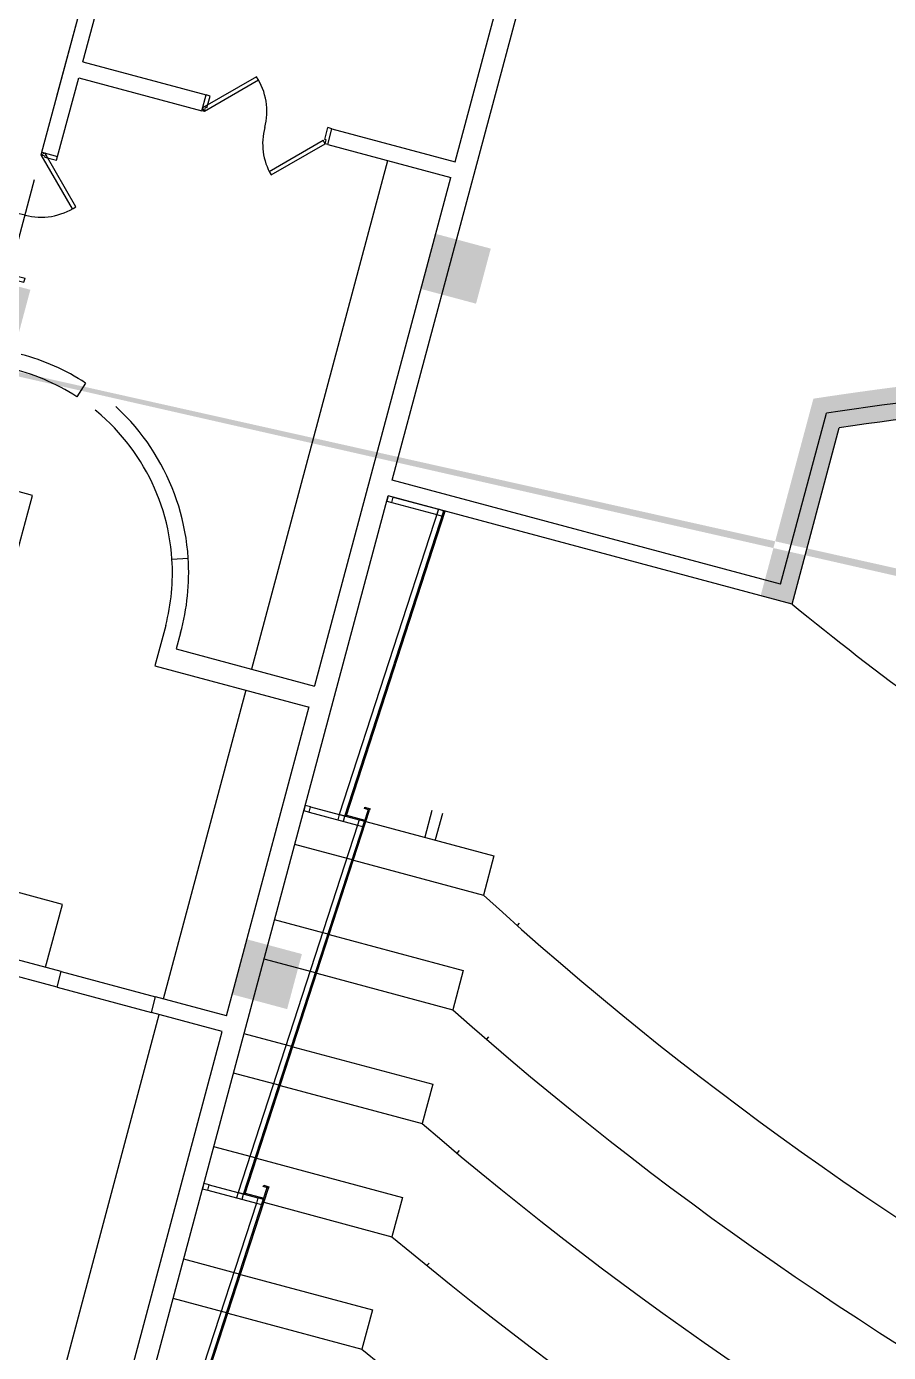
# Model space of a CAD drawing. Header units: inches. Extents: x 6322 to 85903, y -36042 to 7673.
# Drawn here: x 66278.6 to 66596.3, y 1955.8 to 2444.2 of the extents above; entities that cross this region are included whole.
import ezdxf

# ---------------------------------------------------------------- set-up
doc = ezdxf.new("R2010")
doc.units = ezdxf.units.IN
doc.header["$LTSCALE"] = 10
doc.linetypes.add('Amconstr', pattern=[9999, 9999, 0])
doc.linetypes.add('HIDDEN', pattern=[9.524999999999995, 6.349999999999998, -3.174999999999998])
for name, color, linetype in [('06--LINE-1 HID', 2, 'HIDDEN'), ('arch-win', 40, 'Continuous'), ('E--CONCRETE-1', 6, 'Continuous'), ('F--BLOCKWALL-3', 4, 'Continuous'), ('HATCH', 251, 'Continuous'), ('L--DOORS-1', 1, 'Continuous'), ('M--STAIR', 2, 'Continuous'), ('W--ELE-1', 2, 'Continuous'), ('WALL', 4, 'Continuous')]:
    doc.layers.add(name, color=color, linetype=linetype)
doc.layers.add('OPENING', color=2, linetype='Continuous', lineweight=15)

# ---------------------------------------------------------------- blocks, each defined once
blk = doc.blocks.new('DD48 S')
for p, q in [((0, 0), (1, 0)), ((0, 0), (0, -6)), ((1, 0), (1.000000000000025, -1.5)), ((47, 0), (47, -1.5)), ((47, 0), (48, 0)), ((48, 0), (48, -6)), ((1.000000000000025, -1.5), (1.5, -1.5)), ((1.500000000000025, -1.5), (1.5, -6)), ((46.5, -1.5), (46.5, -6)), ((46.5, -1.5), (47, -1.5)), ((0, -6), (1.500000000000025, -6)), ((46.50000000000003, -6), (48, -6))]:
    blk.add_line(p, q)
for points in [[(17.2634559672906, 16.26345596729059), (1, 0), (2.06066017177982, -1.06066017177982)], [(18.28949253889732, 15.16817219533764), (2.06066017177982, -1.06066017177982)], [(30.73654403270941, -16.26345596729059), (47, 0), (48.06066017177982, -1.060660171779821)], [(31.83182780466236, -17.28949253889731), (48.06066017177982, -1.060660171779821)]]:
    blk.add_lwpolyline(points)
at = {"color": 8, "linetype": 'HIDDEN'}
for centre, start, end in [((1, 0), 0, 44.99999999999999), ((47, 0), 180, 228.7393352315226)]:
    blk.add_arc(centre, 23, start, end, dxfattribs=at)
blk = doc.blocks.new('A$C483A7C05')
at = {"layer": 'arch-win'}
for p, q in [((294.681179522071, 21.43073402834125), (294.681179522071, 2.867513790493831)), ((296.681179522071, 21.43073402834125), (296.681179522071, 2.867513790493831)), ((438.8279651470948, 21.43073402834125), (438.8279651470948, 2.867513790493831)), ((440.8279651470948, 21.43073402834125), (440.8279651470948, 2.867513790493831)), ((294.681179522071, 2.867513790493831), (152.5343938971637, 10.45626880819327)), ((438.8279651470948, 2.867513790493831), (296.6811795221874, 10.43073402909795)), ((558.9023453947157, 4.148337009537499), (440.8279651472112, 10.43073402909795)), ((152.5343938971637, 8.317111157230102, 0.1093884058150821), (301.208032732713, 0.5254559080349281, 0.1093884058150821)), ((152.5343938970473, 7.816424984310288, 0.1093884058150821), (301.1818647546461, 0.02614114055177197, 0.1093884058150821)), ((296.6811795221874, 8.317111157230102, 0.1093884058150821), (445.3548183577368, 0.5254559080349281, 0.1093884058150821)), ((296.681179522071, 7.816424984310288, 0.1093884058150821), (445.3286503796699, 0.02614114055177197, 0.1093884058150821)), ((297.1811795223039, 7.790221094619483, -0.0290082807504783), (297.1811795223039, 0.7364943422726355, 0.0125575636778002)), ((440.8279651472112, 8.317111157230102, 0.2187768116301641), (558.9023460876197, 2.129095062002307, 0.2187768116301641)), ((440.8279651470948, 7.816424984310288, 0.2187768116301641), (558.9023453947157, 1.628408925229451, 0.2187768116301641)), ((441.3279651473276, 7.790221094619483, 0.08038012506460371), (441.3279651473276, 0.7364943422726355, 0.1219459694928822))]:
    blk.add_line(p, q, dxfattribs=at)
for points in [[(294.681179522071, 21.43073402834125), (296.681179522071, 21.43073402834125), (296.681179522071, 23.43073402834125), (294.681179522071, 23.43073402834125)], [(438.8279651470948, 21.43073402834125), (440.8279651470948, 21.43073402834125), (440.8279651470948, 23.43073402834125), (438.8279651470948, 23.43073402834125)], [(294.681179522071, 8.317111157230102), (296.680719214608, 8.317135280987713), (296.681179522071, 10.43073402906884), (294.681179522071, 10.43073402906884)], [(438.8279651470948, 8.317111157230102), (440.8275048396317, 8.317135280987713), (440.8279651470948, 10.43073402906884), (438.8279651470948, 10.43073402906884)], [(294.681179522071, 0.867513790493831), (296.681179522071, 0.7626982319052331), (296.681179522071, 2.867513790493831), (294.681179522071, 2.867513790493831)], [(438.8279651470948, 0.867513790493831), (440.8279651470948, 0.7626982319052331), (440.8279651470948, 2.867513790493831), (438.8279651470948, 2.867513790493831)]]:
    blk.add_lwpolyline(points, close=True, dxfattribs=at)
at = {"layer": 'arch-win', "elevation": 0.1093884058150821}
for points in [[(301.2865366671467, 2.023400210106047), (301.7858514345717, 1.997232231980888), (301.681179522071, -2.683751517906785e-05), (301.1818647546461, 0.02614114060997963), (301.2865366671467, 2.023400210106047)], [(445.4333222921705, 2.023400210106047), (445.9326370595954, 1.997232231980888), (445.8279651470948, -2.683751517906785e-05), (445.3286503796699, 0.02614114060997963), (445.4333222921705, 2.023400210106047)]]:
    blk.add_lwpolyline(points, dxfattribs=at)
blk = doc.blocks.new('A$C2b783d29')
at = {"layer": 'HATCH'}
h = blk.add_hatch(dxfattribs=at)
h.set_pattern_fill('ANSI31', color=256)
h.set_pattern_definition([(45, (-635246.3664659212, 172387.9338582636), (-0.0883883476483184, 0.0883883476483185), [])])
h.paths.add_polyline_path([(246.4999999987194, 1665.179221980623), (246.4999999987194, 1695.179221980623), (258.4999999987194, 1695.179221980623), (258.4999999987194, 1665.179221980623)])
h.paths.add_polyline_path([(246.4999999987194, 1459.679233626521), (246.4999999987194, 1489.679233626521), (258.4999999987194, 1489.679233626521), (258.4999999987194, 1459.679233626521)])
h.paths.add_polyline_path([(246.4999999982538, 1330.84588837545), (246.4999999982538, 1360.84588837545), (258.4999999982538, 1360.84588837545), (258.4999999982538, 1330.84588837545)])
h.paths.add_polyline_path([(246.4999999982538, 719.5125551765959), (246.4999999982538, 749.5125551765959), (258.4999999982538, 749.5125551765959), (258.4999999982538, 719.5125551765959)])
h.paths.add_polyline_path([(246.499999998603, 385.1792219791096), (246.499999998603, 415.1792219791096), (258.499999998603, 415.1792219791096), (258.499999998603, 385.1792219791096)])
edge = h.paths.add_edge_path()
edge.add_arc((693.9840206651716, 1040.179221983621), 1194.0000002085, 359.4241533257825, 360.0000000001298)
edge.add_arc((693.9840252458816, 1040.179222000676), 1193.99999562779, 359.9999999993115, 360.5758466758764)
edge.add_line((1887.923717843252, 1052.179221986415), (1895.924119214644, 1052.179221986415))
edge.add_arc((693.9840163842309, 1040.179221960105), 1202.00000448944, 9.059135663846973e-10, 0.5720139556261188, ccw=False)
edge.add_arc((2988.069462871295, 1034.179221982718), 1092.101924100083, 179.6852158221479, 180.314784177852)
edge.add_line((1895.984020873671, 1028.179221986327), (1887.923717843485, 1028.179221986327))
edge = h.paths.add_edge_path()
edge.add_line((1869.026823618915, 1252.099989523325), (1876.899807221955, 1253.51989416359))
edge.add_arc((693.9840204960201, 1040.179221920465), 1202.000000382107, 9.574124062575777, 10.223481627713284, ccw=False)
edge.add_arc((693.9840260014171, 1040.179222818493), 1201.99999480403, 9.055294267303395, 9.57412406401329, ccw=False)
edge.add_line((1881.003387809731, 1229.359090143407), (1873.103092522244, 1228.099989523325))
edge.add_arc((693.9840182695771, 1040.179221548402), 1194.000002639578, 9.055294269088625, 9.638882286208437)
edge.add_arc((693.9840209453832, 1040.179221987637), 1193.999999928002, 9.638882286928089, 10.22348162836149)
h.paths.add_polyline_path([(546.5, 902.6791611286462), (564.5, 902.6791611286462), (564.5, 884.6791611286462), (546.5, 884.6791611286462)])
h.paths.add_polyline_path([(546.4999999951106, 743.5125547708303), (564.4999999951106, 743.5125547708303), (564.4999999951106, 725.5125547708303), (546.4999999951106, 725.5125547708303)])
h.paths.add_polyline_path([(546.4999999951106, 604.1792219799245), (564.4999999951106, 604.1792219799245), (564.4999999951106, 586.1792219798081), (546.4999999951106, 586.1792219798081)])
h.paths.add_polyline_path([(546.5, 1177.679221573402), (564.5, 1177.679221573402), (564.5, 1195.679221573519), (546.5, 1195.679221573519)])
h.paths.add_polyline_path([(546.4999999951106, 1336.84588837545), (564.4999999951106, 1336.84588837545), (564.4999999951106, 1354.845888375508), (546.4999999951106, 1354.845888375508)])
h.paths.add_polyline_path([(546.4999999951106, 1504.012555177731), (564.4999999951106, 1504.012555177731), (564.4999999951106, 1522.012555177731), (546.4999999951106, 1522.012555177731)])
h.paths.add_polyline_path([(246.4999999981374, 1169.67922157314), (246.4999999981374, 1181.67922157314), (302.4999546227045, 1181.67922157314), (302.4999546227045, 1169.67922157314)])
h.paths.add_polyline_path([(246.4999999981374, 898.6791611283261), (246.4999999981374, 910.6791611283261), (302.4999546227045, 910.6791611283261), (302.4999546227045, 898.6791611283261)])
h.paths.add_polyline_path([(2029.499999998137, 385.1792215720343), (2050.499999998137, 385.1792215720343), (2050.499999998137, 406.1792215720343), (2029.499999998137, 406.1792215720343)])
h.paths.add_polyline_path([(2029.499999998021, 1695.179221979924), (2050.499999998021, 1695.179221979924), (2050.499999998021, 1674.179221979924), (2029.499999998021, 1674.179221979924)])
h.paths.add_polyline_path([(1843.494646061794, 1695.179221979924), (1864.49464606191, 1695.179221979924), (1864.49464606191, 1674.179221979924), (1843.494646061794, 1674.179221979924)])
h.paths.add_polyline_path([(1574.497323030839, 1695.179221979924), (1595.497323030839, 1695.179221979924), (1595.497323030839, 1674.179221979924), (1574.497323030839, 1674.179221979924)])
h.paths.add_polyline_path([(1403.00002662302, 1695.179221979924), (1424.00002662302, 1695.179221979924), (1424.00002662302, 1674.179221979924), (1403.00002662302, 1674.179221979924)])
h.paths.add_polyline_path([(1235.000026623136, 1695.179221979924), (1256.000026623136, 1695.179221979924), (1256.000026623136, 1674.179221979924), (1235.000026623136, 1674.179221979924)])
h.paths.add_polyline_path([(1067.000026622904, 1695.179221979924), (1088.000026622904, 1695.179221979924), (1088.000026622904, 1674.179221979924), (1067.000026622904, 1674.179221979924)])
h.paths.add_polyline_path([(899.0000266229035, 1695.179221979924), (920.00002662302, 1695.179221979924), (920.00002662302, 1674.179221979924), (899.0000266229035, 1674.179221979924)])
h.paths.add_polyline_path([(731.00002662302, 1695.179221979924), (752.00002662302, 1695.179221979924), (752.00002662302, 1674.179221979924), (731.00002662302, 1674.179221979924)])
h.paths.add_polyline_path([(546.4999999981374, 1695.179221979924), (567.4999999981374, 1695.179221979924), (567.4999999981374, 1674.179221979924), (546.4999999981374, 1674.179221979924)])
h.paths.add_polyline_path([(1843.494646061794, 385.1792215720343), (1864.49464606191, 385.1792215720343), (1864.49464606191, 406.1792215720343), (1843.494646061794, 406.1792215720343)])
h.paths.add_polyline_path([(1574.497323030839, 385.1792215720343), (1595.497323030839, 385.1792215720343), (1595.497323030839, 406.1792215720343), (1574.497323030839, 406.1792215720343)])
h.paths.add_polyline_path([(1403.00002662302, 385.1792215720343), (1424.00002662302, 385.1792215720343), (1424.00002662302, 406.1792215720343), (1403.00002662302, 406.1792215720343)])
h.paths.add_polyline_path([(1235.000026623136, 385.1792215720343), (1256.000026623136, 385.1792215720343), (1256.000026623136, 406.1792215720343), (1235.000026623136, 406.1792215720343)])
h.paths.add_polyline_path([(1067.000026622904, 385.1792215720343), (1088.000026622904, 385.1792215720343), (1088.000026622904, 406.1792215720343), (1067.000026622904, 406.1792215720343)])
h.paths.add_polyline_path([(899.0000266229035, 385.1792215720343), (920.00002662302, 385.1792215720343), (920.00002662302, 406.1792215720343), (899.0000266229035, 406.1792215720343)])
h.paths.add_polyline_path([(731.00002662302, 385.1792215720343), (752.00002662302, 385.1792215720343), (752.00002662302, 406.1792215720343), (731.00002662302, 406.1792215720343)])
h.paths.add_polyline_path([(546.4999999981374, 385.1792215720343), (567.4999999981374, 385.1792215720343), (567.4999999981374, 406.1792215720343), (546.4999999981374, 406.1792215720343)])
h.paths.add_polyline_path([(246.4999999982538, 592.1792219790223), (246.4999999982538, 622.1792219791096), (258.4999999982538, 622.1792219791096), (258.4999999982538, 592.1792219790223)])
h.paths.add_polyline_path([(2032.499999998254, 535.3642474251101), (2032.499999998254, 553.3642474251101), (2050.499999998254, 553.3642474251101), (2050.499999998254, 535.3642474251101)])
h.paths.add_polyline_path([(2032.499999998137, 682.5492728711397), (2032.499999998137, 700.5492728711397), (2050.499999998137, 700.5492728711397), (2050.499999998137, 682.5492728711397)])
h.paths.add_polyline_path([(2032.499999998021, 892.6792219790223), (2032.499999998021, 910.6792219790223), (2050.499999998021, 910.6792219790223), (2050.499999998021, 892.6792219790223)])
h.paths.add_polyline_path([(2032.499999998021, 1169.67922157314), (2032.499999998021, 1187.67922157314), (2050.499999998021, 1187.67922157314), (2050.499999998021, 1169.67922157314)])
h.paths.add_polyline_path([(2032.499999998021, 1336.84588837545), (2032.499999998021, 1354.84588837545), (2050.499999998021, 1354.84588837545), (2050.499999998021, 1336.84588837545)])
h.paths.add_polyline_path([(2032.499999998021, 1504.012555177498), (2032.499999998021, 1522.012555177498), (2050.499999998021, 1522.012555177498), (2050.499999998021, 1504.012555177498)])
h.paths.add_polyline_path([(2520.926173947402, 1572.718912378827), (2520.926173947402, 1560.718912378827), (2544.926173947402, 1560.718912378827), (2544.926173947402, 1572.718912378827)])
h.paths.add_polyline_path([(2341.4892921258, 1151.04927287114), (2341.4892921258, 1091.549272871023), (2307.499999998021, 1091.549272871023), (2307.499999998021, 1079.549272871023), (2353.489292125916, 1079.549272871023), (2353.489292125916, 1151.04927287114), (2353.489292125916, 1163.04927287114), (2341.4892921258, 1163.04927287114)])
h.paths.add_polyline_path([(2353.489292125916, 607.0492728710233), (2341.4892921258, 607.0492728710233), (2341.4892921258, 682.5492728711397), (2307.499999998021, 682.5492728711397), (2307.499999998021, 694.5492728710233), (2353.489292125916, 694.5492728710233)])
edge = h.paths.add_edge_path()
edge.add_arc((693.984020682401, 1040.179222056729), 1254.000000206436, 336.260876595509, 338.823384834376)
edge.add_line((1863.303053473588, 587.1792219791096), (1850.424680829747, 587.1792219791096))
edge.add_line((1850.424680829747, 587.1792219791096), (1834.021778993658, 547.3527717345278))
edge.add_line((1834.021778993658, 547.3527717345278), (1766.764690572396, 547.3527503783407))
edge.add_line((1766.764690572396, 547.3527503783407), (1766.764690572396, 535.3527503783407))
edge.add_line((1766.764690572396, 535.3527503783407), (1841.880468787858, 535.3527717345278))
edge = h.paths.add_edge_path()
edge.add_arc((693.9840205854271, 1040.179221859638), 1254.000000311948, 21.176615165802787, 23.739123404446786, ccw=False)
edge.add_line((1863.303053473588, 1493.179221979022), (1850.424680829979, 1493.179221979022))
edge.add_line((1850.424680829979, 1493.179221979022), (1834.021778993658, 1533.0056722234))
edge.add_line((1834.021778993658, 1533.0056722234), (1766.764690572396, 1533.005693579616))
edge.add_line((1766.764690572396, 1533.005693579616), (1766.764690572396, 1545.005693579616))
edge.add_line((1766.764690572396, 1545.005693579616), (1841.880468787858, 1545.0056722234))
h.paths.add_polyline_path([(2543.397323029349, 1151.049272869539), (2543.397323029349, 1163.049272869539), (2507.397323029232, 1163.049272869539), (2507.397323029232, 1151.049272869539)])
h.paths.add_polyline_path([(2543.397323029349, 607.049272869539), (2543.397323029349, 619.049272869539), (2507.397323029232, 619.049272869539), (2507.397323029232, 607.049272869539)])
h.paths.add_polyline_path([(2438.926173949963, 1540.718912378652), (2450.926173949963, 1540.718912378652), (2450.926173949963, 1576.71891237871), (2438.926173949963, 1576.71891237871)])
h.paths.add_polyline_path([(2543.397323029349, 1429.956452137034), (2543.397323029349, 1441.956452137034), (2507.397323029232, 1441.956452137034), (2507.397323029232, 1429.956452137034)])
h.paths.add_polyline_path([(2434.499848028994, 781.9046054607024), (2434.499408695148, 790.0121111896296), (2464.499408695148, 790.067368304939), (2464.499860846205, 781.9905690079322)])
h.paths.add_polyline_path([(1775.926173947984, 1846.179221979022), (1775.926173947984, 1834.179221979022), (1805.926173947984, 1834.179221979022), (1805.926173947984, 1846.179221979022)], flags=17)
h.paths.add_polyline_path([(2420.926173949032, 1846.179221979022), (2420.926173949032, 1834.179221979022), (2450.926173949149, 1834.179221979022), (2450.926173949149, 1846.179221979022)])
h.paths.add_polyline_path([(1141.499999999418, 1877.818912379036), (1153.499999999418, 1877.818912379036), (1153.499999999418, 1907.818912379036), (1141.499999999418, 1907.818912379036)])
h.paths.add_polyline_path([(1554.339675638126, 1877.818912379094), (1566.339675638126, 1877.818912379094), (1566.339675638126, 1907.818912379094), (1554.339675638126, 1907.818912379094)])
h.paths.add_polyline_path([(470.4999999973224, 385.1792219791096), (470.4999999973224, 397.1792219791096), (440.4999999973224, 397.1792219791096), (440.4999999973224, 385.1792219791096)])
h.paths.add_polyline_path([(462.4898635274731, 574.179221979226), (474.4898635274731, 574.179221979226), (474.4898635274731, 604.179221979226), (462.4898635274731, 604.179221979226)])
h.paths.add_polyline_path([(2635.397323029581, 1241.502862504043), (2647.397323029581, 1241.502862504043), (2647.397323029581, 1271.502862504043), (2635.397323029581, 1271.502862504043)])
h.paths.add_polyline_path([(2635.397323029814, 1417.956452136714), (2647.397323029814, 1417.956452136714), (2647.397323029814, 1447.956452136714), (2635.397323029814, 1447.956452136714)])
h.paths.add_polyline_path([(2647.397323029581, 1560.718912379525), (2647.397323029581, 1572.718912379525), (2609.397323029581, 1572.718912379525), (2609.397323029581, 1560.718912379525)])
h.paths.add_polyline_path([(2438.926173949963, 1683.179221979604), (2450.926173949963, 1683.179221979604), (2450.926173949963, 1713.179221979604), (2438.926173949963, 1713.179221979604)])
h.paths.add_polyline_path([(2438.926173949963, 1429.956452136015), (2450.926173949963, 1429.956452136015), (2450.926173949963, 1459.956452136015), (2438.926173949963, 1459.956452136015)])
h.paths.add_polyline_path([(2308.49999999709, 1429.956452136714), (2320.49999999709, 1429.956452136714), (2320.49999999709, 1459.956452136714), (2308.49999999709, 1459.956452136714)])
h.paths.add_polyline_path([(2170.500052776188, 1079.549272870907), (2182.500052776071, 1079.549272870907), (2182.500052776071, 1109.549272870907), (2170.500052776188, 1109.549272870907)])
h.paths.add_polyline_path([(2170.50005277642, 1429.956452138402), (2182.50005277642, 1429.956452138402), (2182.50005277642, 1459.956452138402), (2170.50005277642, 1459.956452138402)])
h.paths.add_polyline_path([(2170.50005277642, 1564.718912379292), (2182.50005277642, 1564.718912379292), (2182.50005277642, 1594.718912379292), (2170.50005277642, 1594.718912379292)])
h.paths.add_polyline_path([(2308.500050353585, 1665.179199620121), (2320.500050353585, 1665.179199620121), (2320.500050353585, 1695.179199620121), (2308.500050353585, 1695.179199620121)])
h.paths.add_polyline_path([(750.5000266229035, 1143.679220355232), (732.5000266229035, 1143.679220355232), (732.5000266229035, 1125.679220355116), (750.5000266229035, 1125.679220355116)])
h.paths.add_polyline_path([(900.5000266229035, 1143.679220355232), (918.5000266229035, 1143.679220355232), (918.5000266229035, 1125.679220355116), (900.5000266229035, 1125.679220355116)])
h.paths.add_polyline_path([(750.5000266229035, 936.6792227913393), (732.5000266229035, 936.6792227913393), (732.5000266229035, 954.6792227912229), (750.5000266229035, 954.6792227912229)])
h.paths.add_polyline_path([(900.5000266229035, 936.6792227913393), (918.5000266229035, 936.6792227913393), (918.5000266229035, 954.6792227912229), (900.5000266229035, 954.6792227912229)])
h.paths.add_polyline_path([(1068.500026622904, 936.6792227913393), (1086.500026622904, 936.6792227913393), (1086.500026622904, 954.6792227912229), (1068.500026622904, 954.6792227912229)])
h.paths.add_polyline_path([(1068.500026622904, 1143.679219543206), (1086.500026622904, 1143.679219543206), (1086.500026622904, 1125.679219543206), (1068.500026622904, 1125.679219543206)])
h.paths.add_polyline_path([(2434.49986061349, 988.1065176783304), (2434.499408695148, 980.089105229621), (2464.499408695148, 980.089105229621), (2464.49986061349, 988.1065176783304)])
h.paths.add_polyline_path([(2170.50005277642, 1665.179221979022), (2182.50005277642, 1665.179221979022), (2182.50005277642, 1695.179221979022), (2170.50005277642, 1695.179221979022)])
h.paths.add_polyline_path([(1342.089675640455, 1907.818912379094), (1342.089675640455, 1895.818912379094), (1372.089675640455, 1895.818912379094), (1372.089675640455, 1907.818912379094)])
h.paths.add_polyline_path([(2251.426173948101, 1837.179221979226), (2251.426173947984, 1878.179221979226), (2218.426173948101, 1878.179221979226), (2218.426173948101, 1894.258092085249), (2210.426173948101, 1894.258092085249), (2210.426173948101, 1870.17922197911), (2243.426173948101, 1870.179221979226), (2243.426173948101, 1837.179221979226)])
h.paths.add_polyline_path([(1969.426173947868, 1837.179221979226), (1969.426173947984, 1878.179221979226), (2002.426173947868, 1878.179221979226), (2002.426173947868, 1894.258092085249), (2010.426173947868, 1894.258092085249), (2010.426173947868, 1870.17922197911), (1977.426173947868, 1870.179221979226), (1977.426173947868, 1837.179221979226)])
h.paths.add_polyline_path([(1921.695734319743, 1227.920469467936), (1933.835759509006, 1227.920469467936), (1938.039412188693, 1197.920469467936), (1925.940817522933, 1197.920469467936)])
h.paths.add_polyline_path([(1926.893022903707, 890.1812462819216), (1938.980406396789, 890.1792218647315), (1934.998122327845, 860.1792220005009), (1922.871060486417, 860.1774334555084)])
edge = h.paths.add_edge_path()
edge.add_line((1788.356315467157, 2046.382997270528), (1799.711668638047, 2042.503310904809))
edge.add_arc((2110.5, 1936.318920675869), 328.4273308344466, 161.1366803753609, 166.1360468971127)
edge.add_line((1791.640602744999, 2015.015784788848), (1779.955221175915, 2017.742368098465))
edge.add_arc((2050.531689129653, 1953.927205484797), 277.9999999815278, 160.5748704818734, 166.7293645671791, ccw=False)
edge = h.paths.add_edge_path()
edge.add_arc((2057.921654181904, 1970.108971779468), 277.9999999815694, 144.2112341186329, 150.3657282039378, ccw=False)
edge.add_line((1832.414031911525, 2132.682992729038), (1842.216379532474, 2125.76128823866))
edge.add_arc((2110.500000000815, 1936.318920674123), 328.427330835998, 144.7730440116497, 149.7724105334045)
edge.add_line((1826.728117504506, 2101.661082098726), (1816.284243282164, 2107.56937205352))
edge = h.paths.add_edge_path()
edge.add_line((1884.80514252733, 2174.911340818013), (1876.44887622958, 2183.522682903626))
edge.add_arc((2069.571204116102, 1983.553269089723), 277.9999999809889, 127.8475977550209, 134.0020918403254, ccw=False)
edge.add_line((1899.000619649538, 2203.074738892028), (1906.455833812943, 2193.671771609719))
edge.add_arc((2110.499999999185, 1936.318920674035), 328.4273308349401, 128.4094076479508, 133.4087741697061)
edge = h.paths.add_edge_path()
edge.add_arc((2084.536561678513, 1993.170920403121), 277.9999999816663, 111.48396139097551, 117.63845547628, ccw=False)
edge.add_line((1982.721629348001, 2251.855515121017), (1987.225732940249, 2240.733057534526))
edge.add_arc((2110.499999998952, 1936.318920671794), 328.4273308370397, 112.0457712842633, 117.0451378060177)
edge.add_line((1961.166622643359, 2228.83226062113), (1955.574939268408, 2239.449015115504))
edge = h.paths.add_edge_path()
edge.add_line((2076.794482709258, 2275.073393036524), (2077.98258004419, 2263.132520511717))
edge.add_arc((2110.499999999302, 1936.318920673511), 328.4273308355199, 95.68213492097289, 100.6815014427277)
edge.add_line((2049.62620487297, 2259.055489265709), (2047.252109353198, 2270.817549860047))
edge.add_arc((2101.605322604068, 1998.18276081307), 277.9999999809068, 95.12032502735423, 101.27481911266051, ccw=False)
edge = h.paths.add_edge_path()
edge.add_arc((2110.499999997206, 1936.318920672027), 328.427330836987, 79.31849855715495, 84.31786507890978)
edge.add_line((2143.017419953248, 2263.132520511601), (2144.053247388103, 2275.086995008023))
edge.add_arc((2119.394677394303, 1998.182760812517), 277.9999999811853, 78.75668866387929, 84.91118274918409, ccw=False)
edge.add_line((2173.597956626909, 2270.847398251935), (2171.373795124353, 2259.055489265505))
edge = h.paths.add_edge_path()
edge.add_arc((2110.499999995925, 1936.318920672551), 328.4273308368816, 62.95486219351201, 67.95422871526513)
edge.add_line((2233.77426705719, 2240.733057534118), (2238.136100868462, 2251.911465504934))
edge.add_arc((2136.463438319974, 1993.170920402335), 277.9999999814545, 62.39305230027759, 68.54754638558347, ccw=False)
edge.add_line((2265.28960935655, 2239.51989573153), (2259.833377353963, 2228.832260620518))
edge = h.paths.add_edge_path()
edge.add_line((2314.54416618438, 2193.671771609021), (2321.878636537469, 2203.168504921021))
edge.add_arc((2151.428795883199, 1983.553269088268), 277.9999999800163, 46.02941593643777, 52.18391002174292, ccw=False)
edge.add_line((2344.441128504928, 2183.628853417817), (2336.19485746976, 2174.911340816994))
edge.add_arc((2110.499999994296, 1936.318920673104), 328.4273308374148, 46.59122582980778, 51.59059235156198)
edge = h.paths.add_edge_path()
edge.add_arc((2110.499999994994, 1936.318920675694), 328.4273308354552, 30.22758946611011, 35.22695598786399)
edge.add_line((2378.783620464383, 2125.761288237612), (2388.49653219094, 2132.806978037202))
edge.add_arc((2163.078345817397, 1970.108971776033), 277.9999999807497, 29.66577957312211, 35.820273658426686, ccw=False)
edge.add_line((2404.640128723579, 2107.702231162315), (2394.271882492118, 2101.66108209762))
edge = h.paths.add_edge_path()
edge.add_arc((2110.499999994994, 1936.318920676014), 328.4273308354541, 13.86395310258246, 18.86331962433756)
edge.add_line((2421.288331358461, 2042.503310903645), (2432.592802115483, 2046.527157305478))
edge.add_arc((2170.468310867785, 1953.927205484186), 277.9999999805216, 13.302143209110227, 19.456637294411223, ccw=False)
edge.add_line((2441.009645031183, 2017.891152346914), (2429.359397251392, 2015.015784787538))
edge = h.paths.add_edge_path()
edge.add_arc((2674.911375394673, 886.0227188216231), 277.0265544061267, 86.93766632979076, 90.00290636797355)
edge.add_line((2674.897323031444, 1163.049272871343), (2635.397323031793, 1163.049272871343))
edge.add_line((2635.397323031793, 1163.049272871343), (2635.397323031793, 1151.049272871343))
edge.add_line((2635.397323031793, 1151.049272871343), (2674.897323031444, 1151.049272871373))
edge.add_arc((2674.888213151018, 884.3652383896697), 266.6840346372988, 86.95136882119442, 89.99804278609668, ccw=False)
edge.add_line((2689.071416378138, 1150.671849416598), (2689.710788231459, 1162.653680982126))
edge = h.paths.add_edge_path()
edge.add_arc((2678.897323026787, 885.0492728583922), 266.0000000137575, 68.94549226814516, 75.05450773165674)
edge.add_line((2747.498724317062, 1142.050922168914), (2750.593741067103, 1153.644920197054))
edge.add_arc((2678.868212597794, 884.9595776585338), 278.0941652197028, 68.94653406845867, 75.0534325719367, ccw=False)
edge.add_line((2778.770474094315, 1144.489735592244), (2774.459402825218, 1133.290866697818))
edge = h.paths.add_edge_path()
edge.add_arc((2678.897323024343, 885.0492728601675), 266.0000000132644, 50.94549226841156, 57.05450773192749)
edge.add_line((2823.559009966557, 1108.273367299116), (2830.085288238013, 1118.343501900003))
edge.add_arc((2678.841920019593, 884.972963275417), 278.0941652174346, 50.94653406837563, 57.053432571851374, ccw=False)
edge.add_line((2854.053846161813, 1100.929314572422), (2846.493132933159, 1091.610751621425))
edge = h.paths.add_edge_path()
edge.add_arc((2678.897323020967, 885.0492728622339), 266.0000000138982, 32.94549226851423, 39.05450773202612)
edge.add_line((2885.458801781409, 1052.645082773146), (2894.777503986144, 1060.205619009328))
edge.add_arc((2678.821050675004, 884.9938186060172), 278.0941652162025, 32.94653406833811, 39.05343257181562, ccw=False)
edge.add_line((2912.191677358234, 1036.237050946424), (2902.12141745945, 1029.710959806544))
edge = h.paths.add_edge_path()
edge.add_line((2927.13891685789, 980.6113526653207), (2938.337863496621, 984.9222125727101))
edge.add_arc((2678.807647397043, 885.020102185721), 278.0941652183084, 14.946534068106928, 21.053432571581595, ccw=False)
edge.add_line((2947.493031695718, 956.7454742150148), (2935.898972328985, 953.6506741571357))
edge.add_arc((2678.897323018173, 885.049272866192), 266.0000000142084, 14.94549226844055, 21.05450773195158)
edge = h.paths.add_edge_path()
edge.add_arc((2678.803022197098, 885.0492411949963), 278.0941652185612, -3.0534659317452224, 3.0534325717304114, ccw=False)
edge.add_line((2956.502366652945, 870.2357737594284), (2944.519415129675, 870.875205375778))
edge.add_arc((2678.897323017009, 885.0492728714016), 266.0000000144363, 356.9454922682442, 363.0545077317558)
edge.add_line((2944.519415129675, 899.2233403670252), (2956.502375277923, 899.8625469423132))
edge = h.paths.add_edge_path()
edge.add_arc((2678.897323018988, 885.0492728755926), 266.0000000132496, 338.9454922682374, 345.0545077317508)
edge.add_line((2935.898972328985, 816.4478715856967), (2947.492970357067, 813.3528548358008))
edge.add_arc((2678.807627820061, 885.0783833053138), 278.0941652182932, 338.946534068341, 345.0534325718157, ccw=False)
edge.add_line((2938.337785752257, 785.1761218086467), (2927.13891685789, 789.487193077628))
edge = h.paths.add_edge_path()
edge.add_line((2902.12141745945, 740.3875859364052), (2912.191552060074, 733.8613076648326))
edge.add_arc((2678.821013435372, 885.1046758835728), 278.0941652177064, 320.9465340683357, 327.0534325718092, ccw=False)
edge.add_line((2894.777364732465, 709.8927497410332), (2885.458801781409, 717.4534629696282))
edge.add_arc((2678.89732301922, 885.0492728805693), 266.0000000152755, 320.945492268206, 327.0545077317219)
edge = h.paths.add_edge_path()
edge.add_arc((2678.841868764372, 885.1255452299374), 278.0941652188677, 302.9465340683901, 309.0534325718643, ccw=False)
edge.add_line((2830.085101106437, 651.7549185446114), (2823.559009966557, 661.8251784436579))
edge.add_arc((2678.897323023994, 885.0492728827812), 266.0000000135993, 302.9454922681152, 309.0545077316271)
edge.add_line((2846.493132933276, 678.4877941214072), (2854.053669169662, 669.1690919168177))
edge = h.paths.add_edge_path()
edge.add_arc((2678.897323027486, 885.0492728854297), 266.0000000146186, 284.9454922681639, 291.0545077316757)
edge.add_line((2774.459402825451, 636.8076790450141), (2778.770262732869, 625.608732406341))
edge.add_arc((2678.868152344599, 885.1389485064137), 278.0941652192448, 284.94653406834095, 291.0534325718158, ccw=False)
edge.add_line((2750.593524375116, 616.4535642071278), (2747.498724317178, 628.0476235739188))
edge = h.paths.add_edge_path()
edge.add_arc((-195.7169448952191, 1907.164142906287), 2634.764357639303, 0.5470250189687383, 0.945535292468233)
edge.add_line((2438.68864602386, 1950.642905776738), (2450.67722757638, 1951.166272150644))
edge.add_arc((34.28392878733575, 1909.675590813335), 2416.749480411861, 0.5368300495209155, 0.9837005209624863, ccw=False)
edge.add_line((2450.927330830484, 1932.318877495127), (2450.926173949963, 1895.818869198003))
edge.add_line((2450.926173949963, 1895.818869198003), (2438.926173949963, 1895.818869198003))
edge.add_line((2438.926173949963, 1895.818869198003), (2438.927330830367, 1932.318877495127))
edge = h.paths.add_edge_path()
edge.add_arc((2678.888213152881, 885.7333073531627), 266.6840346372696, 270.0019572135281, 273.0486311784303)
edge.add_line((2693.071416378138, 619.4266963261471), (2693.710788231692, 607.4448647606187))
edge.add_arc((2678.911375394673, 884.0758269211219), 277.0265544061267, 269.99709363202646, 273.0623336702092, ccw=False)
edge.add_line((2678.897323031444, 607.0492728714016), (2635.397323029349, 607.0492728714016))
edge.add_line((2635.397323029349, 607.0492728714016), (2635.397323029581, 619.0492728714016))
edge.add_line((2635.397323029581, 619.0492728714016), (2678.897323031444, 619.0492728714016))
edge = h.paths.add_edge_path()
edge.add_arc((1760.997323030722, 395.6792219791096), 12, 0, 360)
edge = h.paths.add_edge_path()
edge.add_arc((1628.997323030606, 395.6792219791096), 12, 0, 360)
edge = h.paths.add_edge_path()
edge.add_line((1819.753749781055, 642.3368945732072), (1827.296595536056, 639.6712843392161))
edge.add_arc((693.9840180578176, 1040.179222956067), 1202.000002980513, 340.5368042736986, 341.1424169650927)
edge.add_arc((693.984023291734, 1040.179221159342), 1201.999997446796, 341.1424169655024, 341.7791770305715)
edge.add_line((1835.713910347782, 664.3376869124186), (1828.115042531048, 666.8391280775832))
edge.add_arc((693.9840199728496, 1040.179222284845), 1194.000000951253, 341.0114388094749, 341.77917702907655, ccw=False)
edge.add_arc((1446.875577026862, 779.3556710211851), 397.2149687733019, 339.82343513874207, 341.25017340724287, ccw=False)
edge.add_line((1819.753749781055, 642.3368945732072), (1825.410884097102, 640.3376868978085))
edge.add_arc((2262.330106805661, 1929.45570735808), 492.3384324422885, 177.472618974644, 179.6667922857235, ccw=False)
edge.add_line((1770.470590530196, 1951.166264902364), (1782.46067735157, 1950.642832816287))
edge.add_arc((3132.483863413916, 1907.572496797424), 1350.710056507695, 178.1726893543062, 178.9502228873803)
edge.add_line((1782.000515991007, 1932.318912378629), (1781.998843117501, 1895.818912379094))
edge.add_line((1781.998843117501, 1895.818912379094), (1770.000010506716, 1895.818912379094))
edge.add_line((1770.000010506716, 1895.818912379094), (1770.000010506716, 1932.242482571019))
at = {"layer": '06--LINE-1 HID'}
for p, q in [((1560.339675638825, 1758.179221976345), (1560.339675638825, 1722.179221976432)), ((1566.339675638825, 1758.179221976345), (1566.339675639058, 1722.179221976432))]:
    blk.add_line(p, q, dxfattribs=at)
blk.add_lwpolyline([(1782.072669166373, 1843.17922197911), (1969.499999998719, 1843.17922197911), (1969.499999998719, 1878.179221977742), (2002.499999998719, 1878.179221977742), (2002.499999998719, 1893.67922197911, -1), (2218.499999998719, 1893.67922197911), (2218.426173948101, 1878.179221977742), (2251.426173947984, 1878.179221977742), (2251.499999998603, 1843.17922197911), (2438.999999998719, 1843.17922197911)], format="xyb", dxfattribs=at)
blk.add_lwpolyline([(1689.999999998719, 1899.818912379094), (1689.999999998719, 1813.81891237924), (1732.970969139133, 1813.81891237924), (1732.970969139133, 1850.17922197911), (1775.999999998719, 1850.17922197911)], dxfattribs=at)
for radius in [77.31110561570034, 83.31110561570034]:
    blk.add_arc((1698.761563550681, 1831.293292964663), radius, 288.7087415089838, 342.062983509232, dxfattribs=at)
at = {"layer": 'arch-win'}
for p, q in [((1460.68243803631, 1666.30916945904), (1460.682438036194, 1687.179221979226)), ((1475.682438036427, 1665.523052769742), (1475.682438036427, 1687.179221979226)), ((1518.536482965341, 1670.83158036723), (1518.536482965341, 1687.179221979226)), ((1546.653791037737, 1669.358014691621), (1546.653791037737, 1687.179221979226)), ((1561.65379103797, 1668.571898002439), (1561.65379103797, 1687.179221979226)), ((1590.063851588755, 1667.08298981961), (1590.063851588755, 1687.17922197911)), ((1605.063851588871, 1666.296873130428), (1605.063851588871, 1687.17922197911)), ((1633.800979442662, 1664.790824076597), (1633.800979442662, 1687.17922197911)), ((1764.76486004563, 1685.179221978993), (1764.764841101132, 1668.003238590871, 0.2126772193164862)), ((1766.76486004563, 1685.179221978993), (1766.764830564265, 1667.878952538915, 0.2187768116301641)), ((1504.543663999299, 1672.065599108028, 0.109388405815082), (1653.217302834848, 1664.273943858832, 0.109388405815082)), ((1504.543663999182, 1671.564912935137, 0.109388405815082), (1653.191134856781, 1663.774629091349, 0.109388405815082))]:
    blk.add_line(p, q, dxfattribs=at)
blk.add_lwpolyline([(1764.76486004563, 1687.179221978993), (1764.76486004563, 1685.179221978993), (1766.76486004563, 1685.179221978993), (1766.76486004563, 1687.179221978993)], close=True, dxfattribs=at)
at = {"layer": 'arch-win', "elevation": 0.2126772193164862}
blk.add_lwpolyline([(1764.764841101132, 1668.003238590871), (1764.658577183029, 1666.006063591078), (1766.655752182822, 1665.899799673032), (1766.762016100925, 1667.896974672825)], close=True, dxfattribs=at)
at = {"layer": 'E--CONCRETE-1'}
for p, q in [((1497.655580931692, 1599.451480898511), (1496.601557740592, 1599.965253387432)), ((1540.542885685223, 1599.490441352245), (1539.48886249424, 1600.004213841137)), ((1583.863242372405, 1599.859714706807), (1582.809219181421, 1600.373487195699)), ((1627.260391419986, 1599.747327596531), (1626.206368229003, 1600.261100085423))]:
    blk.add_line(p, q, dxfattribs=at)
at = {"layer": 'F--BLOCKWALL-3'}
for p, q in [((1566.339675638825, 1758.179221976432), (1566.339675638708, 1899.818912379094)), ((1560.339675638825, 1758.179221976432), (1560.339675638708, 1871.818912379094)), ((1855.999999998719, 1843.17922197911), (1977.333297465811, 1843.179221979139)), ((1855.999999998719, 1837.17922197911), (1885.999999998836, 1837.17922197911)), ((1885.999999998836, 1837.17922197911), (1885.999999998836, 1790.179221979226)), ((1891.999999998719, 1837.17922197911), (1977.333297465811, 1837.179221979255)), ((1891.999999998719, 1837.17922197911), (1891.999999998603, 1790.179221979226)), ((1778.02338561276, 1805.635860147071), (1772.315012115054, 1807.483688088774)), ((1560.339675638825, 1758.179221976345), (1566.339675638825, 1758.179221976345)), ((1684.058074452798, 1753.984444049187), (1684.058074452798, 1695.17922197911)), ((1699.35228187521, 1753.984444049187), (1684.058074452798, 1753.984444049187)), ((1723.559680639068, 1758.06720151531), (1725.484225540073, 1752.384233715333)), ((1692.058074452798, 1747.984444049187), (1692.058074452798, 1695.17922197911)), ((1698.148385119974, 1747.984444049187), (1692.058074452798, 1747.984444049187)), ((1885.999999998836, 1742.179221979226), (1885.999999998836, 1695.17922197911)), ((1891.999999998487, 1742.179221979226), (1891.999999998603, 1695.17922197911)), ((1560.339675638708, 1695.17922197911), (1560.339675638708, 1722.179221976432)), ((1560.339675638708, 1722.179221976432), (1566.339675638708, 1722.179221976432)), ((1566.339675638708, 1695.17922197911), (1566.339675638708, 1722.179221976432)), ((1348.089675641153, 1695.17922197911), (1560.339675638708, 1695.17922197911)), ((1566.339675638708, 1695.17922197911), (1684.251899761846, 1695.17922197911)), ((1692.25189976173, 1695.17922197911), (1885.999999998836, 1695.17922197911)), ((1891.999999998603, 1695.17922197911), (2050.499999998719, 1695.17922197911)), ((1207.86249319429, 1687.179221979226), (1766.764860046213, 1687.17922197911)), ((1766.764646670083, 1533.0056722234), (1766.764860046213, 1687.17922197911)), ((1772.76465497422, 1539.0056722234), (1772.764860046329, 1687.17922197911)), ((1772.764860046562, 1687.17922197911), (2042.499999998603, 1687.17922197911)), ((1772.76465497422, 1539.0056722234), (1837.957872208674, 1539.0056722234)), ((1766.764646670083, 1533.0056722234), (1834.021778994356, 1533.0056722234))]:
    blk.add_line(p, q, dxfattribs=at)
for centre, radius, start, end in [((1698.761563550681, 1831.293292964663), 77.31110561570034, 342.062983509232, 2.484427664646728), ((1698.761563550681, 1831.293292964663), 83.31110561570034, 342.062983509232, 0), ((1698.761563550681, 1831.293292964663), 77.31110561570034, 270.4377895769759, 288.7087415089838), ((1698.761563550681, 1831.293292964663), 83.31110561570034, 269.5782932762293, 288.7087415089838), ((693.9840208743699, 1040.17922197911), 1248, 15.98494413429665, 23.55946795499704), ((693.9840208743699, 1040.17922197911), 1242, 15.98494413429665, 23.37832556080651)]:
    blk.add_arc(centre, radius, start, end, dxfattribs=at)
at = {"layer": 'HATCH'}
for p, q in [((1658.945143894292, 1641.572700438322), (1648.800979442545, 1641.572700438322)), ((1658.945143894292, 1637.572700435237), (1648.800979442312, 1637.572700435237))]:
    blk.add_line(p, q, dxfattribs=at)
at = {"layer": 'M--STAIR'}
for p, q in [((1518.536482965341, 1670.83158036723), (1518.536482964992, 1615.179213675117)), ((1460.68243803631, 1666.30916945904), (1460.682438036078, 1615.179213675117)), ((1475.682438036427, 1665.523052769742), (1475.682438036078, 1615.179213675001)), ((1546.653791037737, 1669.358014691621), (1546.653791037737, 1615.179213675117)), ((1561.65379103797, 1668.571898002439), (1561.653791037621, 1615.179213675117)), ((1590.063851588755, 1667.08298981961), (1590.063851588406, 1615.179213675117)), ((1605.063851588871, 1666.296873130428), (1605.063851588406, 1615.179213675117)), ((1503.536482965108, 1664.063284130913), (1503.536482964992, 1615.179213675117)), ((1633.800979442662, 1664.790824076597), (1633.800979442196, 1615.179213675001)), ((1648.800979442545, 1664.004707387299), (1648.800979442196, 1615.179213675001)), ((1475.682438036194, 1615.179213675117), (1460.682438036194, 1615.179213675001)), ((1518.536482965108, 1615.179213675117), (1503.536482965108, 1615.179213675117)), ((1561.653791037737, 1615.179213675117), (1546.653791037737, 1615.179213675117)), ((1605.063851588406, 1615.179213675117), (1590.063851588522, 1615.179213675117)), ((1648.800979442312, 1615.179213675001), (1633.800979442312, 1615.179213675001))]:
    blk.add_line(p, q, dxfattribs=at)
for centre, radius, start, end in [((2110.429300358286, 1936.246552258031), 446.5707054243357, 0.009160844521182985, 174.9805317235686), ((2744.82573593955, 1040.17922197911), 1407, 155.8786282958834, 204.1213717041166), ((2744.82573593955, 1040.17922197911), 1368, 155.1451049161826, 204.8548950838174), ((2744.82573593955, 1040.17922197911), 1329, 154.3637569384695, 205.6362430615305), ((2744.82573593955, 1040.17922197911), 1290, 153.5295351748962, 206.4704648251038), ((2744.82573593955, 1040.17922197911), 1251, 152.6366177648558, 207.1831089083389), ((2860.895392942941, 1040.17922197911), 1200, 155.7518942637548, 161.6183723141883)]:
    blk.add_arc(centre, radius, start, end, dxfattribs=at)
at = {"layer": 'W--ELE-1', "ltscale": 10}
for p, q in [((1590.339675638825, 1764.179221976432), (1590.339675638708, 1835.818912379094)), ((1566.339675638825, 1764.179221976432), (1590.339675638825, 1764.179221976432)), ((1372.089675641153, 1719.179221979139), (1560.339675638708, 1719.179221979226)), ((1566.339675638708, 1719.179221979226), (1684.25189976173, 1719.179221979255)), ((1692.25189976173, 1719.179221979284), (1885.999999998487, 1719.179221979313))]:
    blk.add_line(p, q, dxfattribs=at)
at = {"layer": 'L--DOORS-1', "ltscale": 3}
blk.add_blockref('DD48 S', (1807.999999998719, 1843.17922197911), dxfattribs=at)
at = {"layer": 'L--DOORS-1', "ltscale": 3, "rotation": 90}
blk.add_blockref('DD48 S', (1885.999999998603, 1742.179221979226), dxfattribs=at)
at = {"layer": 'OPENING'}
blk.add_blockref('A$C483A7C05', (1207.862484476645, 1663.748487950652), dxfattribs=at)

msp = doc.modelspace()

# ---------------------------------------------------------------- block references
at = {"layer": 'WALL', "linetype": 'Amconstr', "lineweight": 25, "rotation": 75.00000000000001}
msp.add_blockref('A$C2b783d29', (67584.30322703261, 128.0755041534179), dxfattribs=at)

doc.saveas('drawing.dxf')
